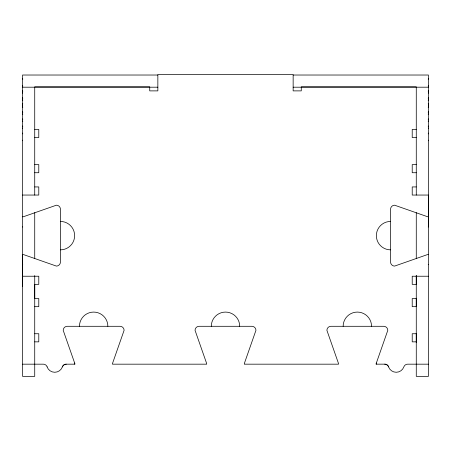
<?xml version="1.0" encoding="UTF-8"?>
<svg xmlns="http://www.w3.org/2000/svg" width="451" height="451" viewBox="0 0 451 451"><rect width="100%" height="100%" fill="white"/><g stroke="black" fill="none" stroke-linecap="round" stroke-linejoin="round"><path stroke-width="0.68" d="M22.55 286.379L22.55 254.482A4.059 4.059 0 0 1 23.711 254.652L56.375 266.084A4.059 4.059 0 0 0 60.434 262.025L60.434 209.258A4.059 4.059 0 0 0 56.375 205.199L23.711 216.632A4.059 4.059 0 0 1 22.55 216.801M22.578 140.757L22.55 140.165M22.55 133.079L22.775 133.885M22.578 128.586L22.55 127.988M22.55 125.998L22.775 126.799M22.55 120.902L22.775 121.708M22.55 118.912L22.775 119.718M22.55 113.821L22.775 114.622M22.55 111.346L22.775 112.632M22.55 106.735L22.775 107.541M22.55 105.337L22.55 104.266M22.55 103.86L22.775 103.578M22.55 99.654L22.775 100.455M22.55 97.478L22.775 98.459M22.55 93.16L22.55 92.573M22.55 90.572L22.775 91.378M22.55 85.481L22.775 86.288M22.55 78.395L22.775 79.201M416.273 342.416L416.273 333.295M416.273 306.618L416.273 298.196M416.273 284.158L416.273 275.736M428.45 140.757L428.45 140.165M428.45 133.079L428.23 133.885M428.45 128.586L428.45 127.988M428.45 125.998L428.23 126.799M428.45 120.902L428.23 121.708M428.45 118.912L428.23 119.718M428.45 113.821L428.23 114.622M428.45 111.346L428.23 112.632M428.45 106.735L428.23 107.541M428.45 105.337L428.45 104.266M428.45 103.86L428.23 103.578M428.45 99.654L428.23 100.455M428.45 97.478L428.23 98.459M428.45 93.16L428.45 92.573M428.45 90.572L428.23 91.378M428.45 85.481L428.23 86.288M428.45 78.395L428.23 79.201M388.604 366.877A4.053 4.053 0 0 0 384.754 364.154L376.19 364.177A4.059 4.059 0 0 1 376.359 363.016L387.792 330.352A4.059 4.059 0 0 0 383.733 326.293L330.966 326.293A4.059 4.059 0 0 0 326.907 330.352L338.34 363.016A4.059 4.059 0 0 1 338.509 364.177L244.341 364.177A4.059 4.059 0 0 1 244.51 363.016L255.942 330.352A4.059 4.059 0 0 0 251.883 326.293L199.116 326.293A4.059 4.059 0 0 0 195.058 330.352L206.49 363.016A4.059 4.059 0 0 1 206.659 364.177L112.491 364.177A4.059 4.059 0 0 1 112.66 363.016L124.093 330.352A4.059 4.059 0 0 0 120.034 326.293L67.267 326.293A4.059 4.059 0 0 0 63.208 330.352L74.641 363.016A4.065 4.065 0 0 1 74.81 364.177L66.246 364.177A4.053 4.053 0 0 0 62.396 366.877A8.118 8.118 0 0 1 47.096 366.872M157.85 75.024L22.55 75.024L22.55 376.354L34.727 376.354L34.727 275.555M293.15 75.024L428.45 75.024L428.45 376.354L416.273 376.354L416.273 275.555M22.55 87.201L157.85 87.201M293.15 87.201L428.45 87.201M34.727 129.431L38.786 129.431L38.786 137.549L34.727 137.549M416.273 129.431L412.214 129.431L412.214 137.549L416.273 137.549M34.727 164.609L38.786 164.609L38.786 172.727L34.727 172.727M416.273 164.609L412.214 164.609L412.214 172.727L416.273 172.727M34.727 186.934L38.786 186.934L38.786 195.052L22.55 195.052M416.273 186.934L412.214 186.934L412.214 195.052L428.45 195.052L428.45 226.949A4.059 4.059 0 0 1 428.23 226.943M22.55 276.232L38.786 276.232L38.786 284.35L34.727 284.35L34.727 298.556L38.786 298.556L38.786 306.674L34.727 306.674M428.45 276.232L412.214 276.232L412.214 284.35L416.273 284.35M416.273 298.556L412.214 298.556L412.214 306.674L416.273 306.674M34.727 333.734L38.786 333.734L38.786 341.852L34.727 341.852M416.273 333.734L412.214 333.734L412.214 341.852L416.273 341.852M22.55 364.177L43.29 364.177A4.053 4.053 0 0 1 47.141 366.877M428.45 364.177L407.71 364.177A4.053 4.053 0 0 0 403.859 366.877A8.118 8.118 0 0 1 388.559 366.872A4.059 4.059 0 0 0 384.754 364.177M416.273 195.052L416.273 86.823L301.268 86.823L301.268 90.882L293.15 90.882L293.15 74.646L157.85 74.646L157.85 90.882L149.732 90.882L149.732 86.823L34.727 86.823L34.727 195.052M416.273 212.641L416.273 258.643M34.727 212.641L34.727 258.643M62.424 366.883A4.059 4.059 0 0 1 66.252 364.177M60.434 221.435A14.206 14.206 0 0 1 74.641 235.642A14.206 14.206 0 0 1 60.434 249.848M79.444 326.293A14.206 14.206 0 0 1 93.65 312.086A14.206 14.206 0 0 1 107.857 326.293M74.641 363.016A4.053 4.053 0 0 1 74.81 364.177M211.293 326.293A14.206 14.206 0 0 1 225.5 312.086A14.206 14.206 0 0 1 239.706 326.293M428.45 254.482A4.059 4.059 0 0 0 427.289 254.652L394.625 266.084A4.059 4.059 0 0 1 390.566 262.025L390.566 209.258A4.059 4.059 0 0 1 394.625 205.199L427.289 216.632A4.059 4.059 0 0 0 428.45 216.801M390.566 249.848A14.206 14.206 0 0 1 376.359 235.642A14.206 14.206 0 0 1 390.566 221.435M343.143 326.293A14.206 14.206 0 0 1 357.35 312.086A14.206 14.206 0 0 1 371.556 326.293M376.19 364.177A4.053 4.053 0 0 1 376.359 363.016M428.23 264.636A4.059 4.059 0 0 1 428.45 264.63M22.55 264.63A4.059 4.059 0 0 1 22.77 264.636M22.77 226.943A4.059 4.059 0 0 1 22.55 226.949"/></g></svg>
